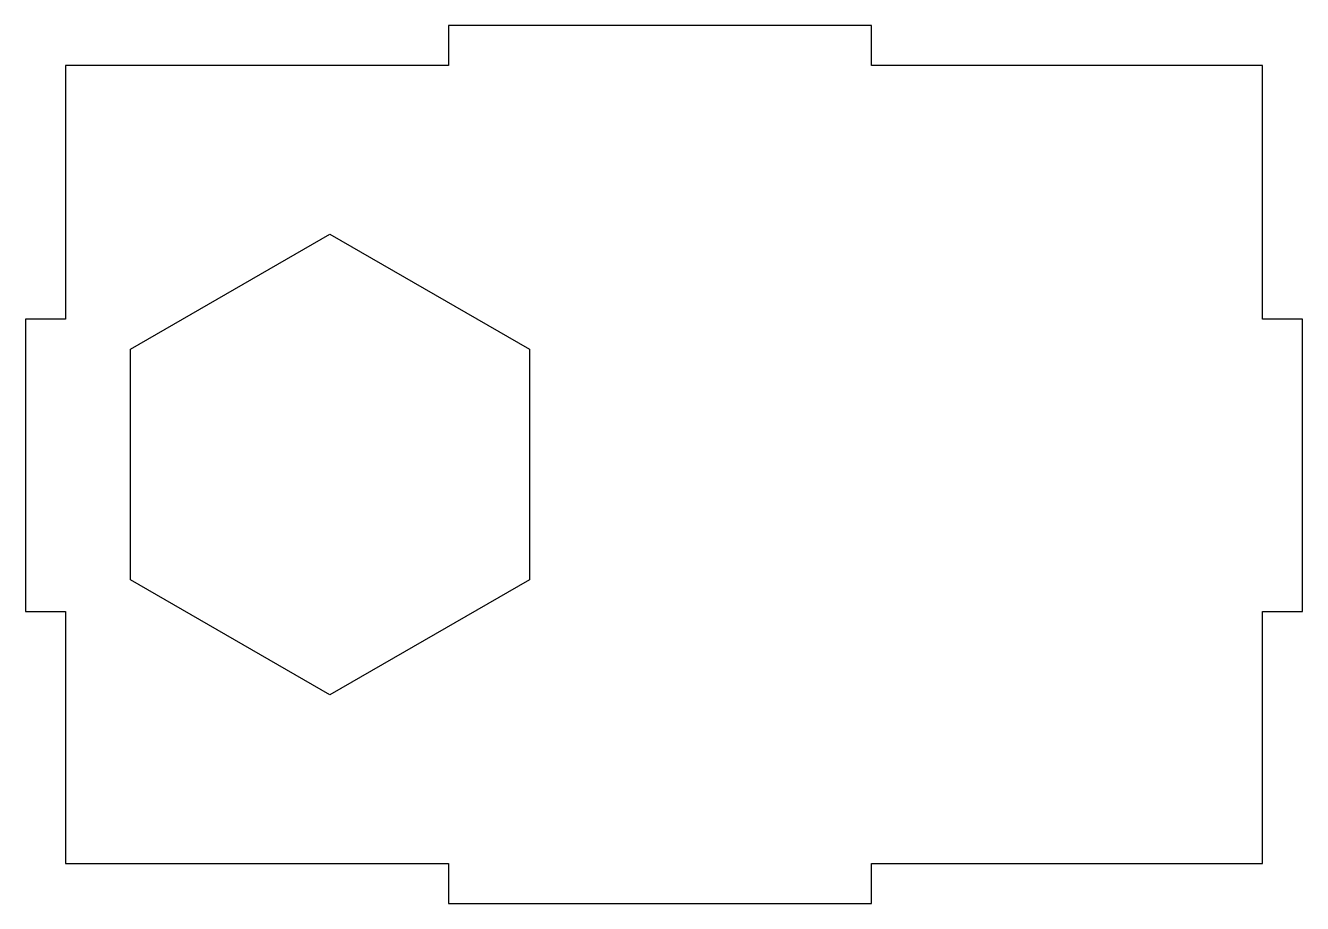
# Model space of a CAD drawing. Header units: millimetres. Extents: x 11 to 171, y 5 to 115.
import ezdxf

# ---------------------------------------------------------------- set-up
doc = ezdxf.new("R2010")
doc.units = ezdxf.units.MM
doc.layers.get('0').update_dxf_attribs({"linetype": 'CONTINUOUS'})

msp = doc.modelspace()

# ---------------------------------------------------------------- linework, layer by layer
for points in [[(63.91, 10), (63.91, 5), (116.91, 5), (116.91, 10), (165.91, 10), (165.91, 41.6), (170.91, 41.6), (170.91, 78.2), (165.91, 78.2), (165.91, 110), (116.91, 110), (116.91, 115), (63.91, 115), (63.91, 110), (15.91, 110), (15.91, 78.2), (10.91, 78.2), (10.91, 41.6), (15.91, 41.6), (15.91, 10)], [(49.05, 88.87), (74.05, 74.43), (74.05, 45.57), (49.05, 31.13), (24.05, 45.57), (24.05, 74.43)]]:
    msp.add_lwpolyline(points, close=True)

doc.saveas('drawing.dxf')
